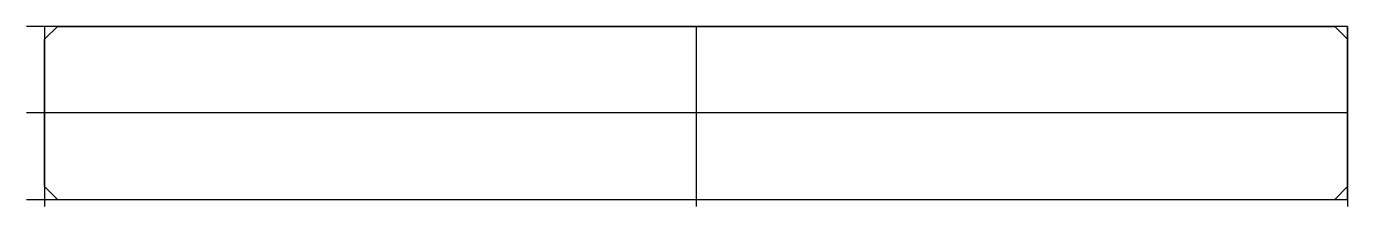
# Model space of a CAD drawing. Extents: x -4 to 286, y -2 to 38.
import ezdxf

# ---------------------------------------------------------------- set-up
doc = ezdxf.new("R2010")
doc.units = 0
doc.layers.get('0').update_dxf_attribs({"linetype": 'CONTINUOUS'})

msp = doc.modelspace()

# ---------------------------------------------------------------- linework, layer by layer
at = {"linetype": 'CONTINUOUS'}
for p, q in [((286, 38), (-3.97, 38)), ((0, 38), (0, -1.57)), ((286, 38), (0, 38)), ((0, 38), (0, 0)), ((286, 38), (0, 38)), ((0, 38), (0, 0)), ((2.83, 38), (0, 38)), ((0, 38), (0, 35.17)), ((0, 35.17), (2.83, 38)), ((0, 35.17), (2.83, 38)), ((2.83, 38), (283.17, 38)), ((143, 38), (143, -1.57)), ((283.17, 38), (286, 35.17)), ((286, 38), (283.17, 38)), ((283.17, 38), (286, 35.17)), ((286, 38), (286, -1.57)), ((286, 0), (286, 38)), ((286, 0), (286, 38)), ((286, 35.17), (286, 38)), ((0, 2.83), (0, 35.17)), ((286, 35.17), (286, 2.83)), ((286, 19), (-3.97, 19)), ((-3.97, 0), (286, 0)), ((2.83, 0), (0, 2.83)), ((0, 2.83), (0, 0)), ((2.83, 0), (0, 2.83)), ((0, 0), (286, 0)), ((0, 0), (286, 0)), ((0, 0), (2.83, 0)), ((2.83, 0), (283.17, 0)), ((286, 2.83), (283.17, 0)), ((283.17, 0), (286, 2.83)), ((283.17, 0), (286, 0)), ((286, 0), (286, 2.83))]:
    msp.add_line(p, q, dxfattribs=at)

doc.saveas('drawing.dxf')
